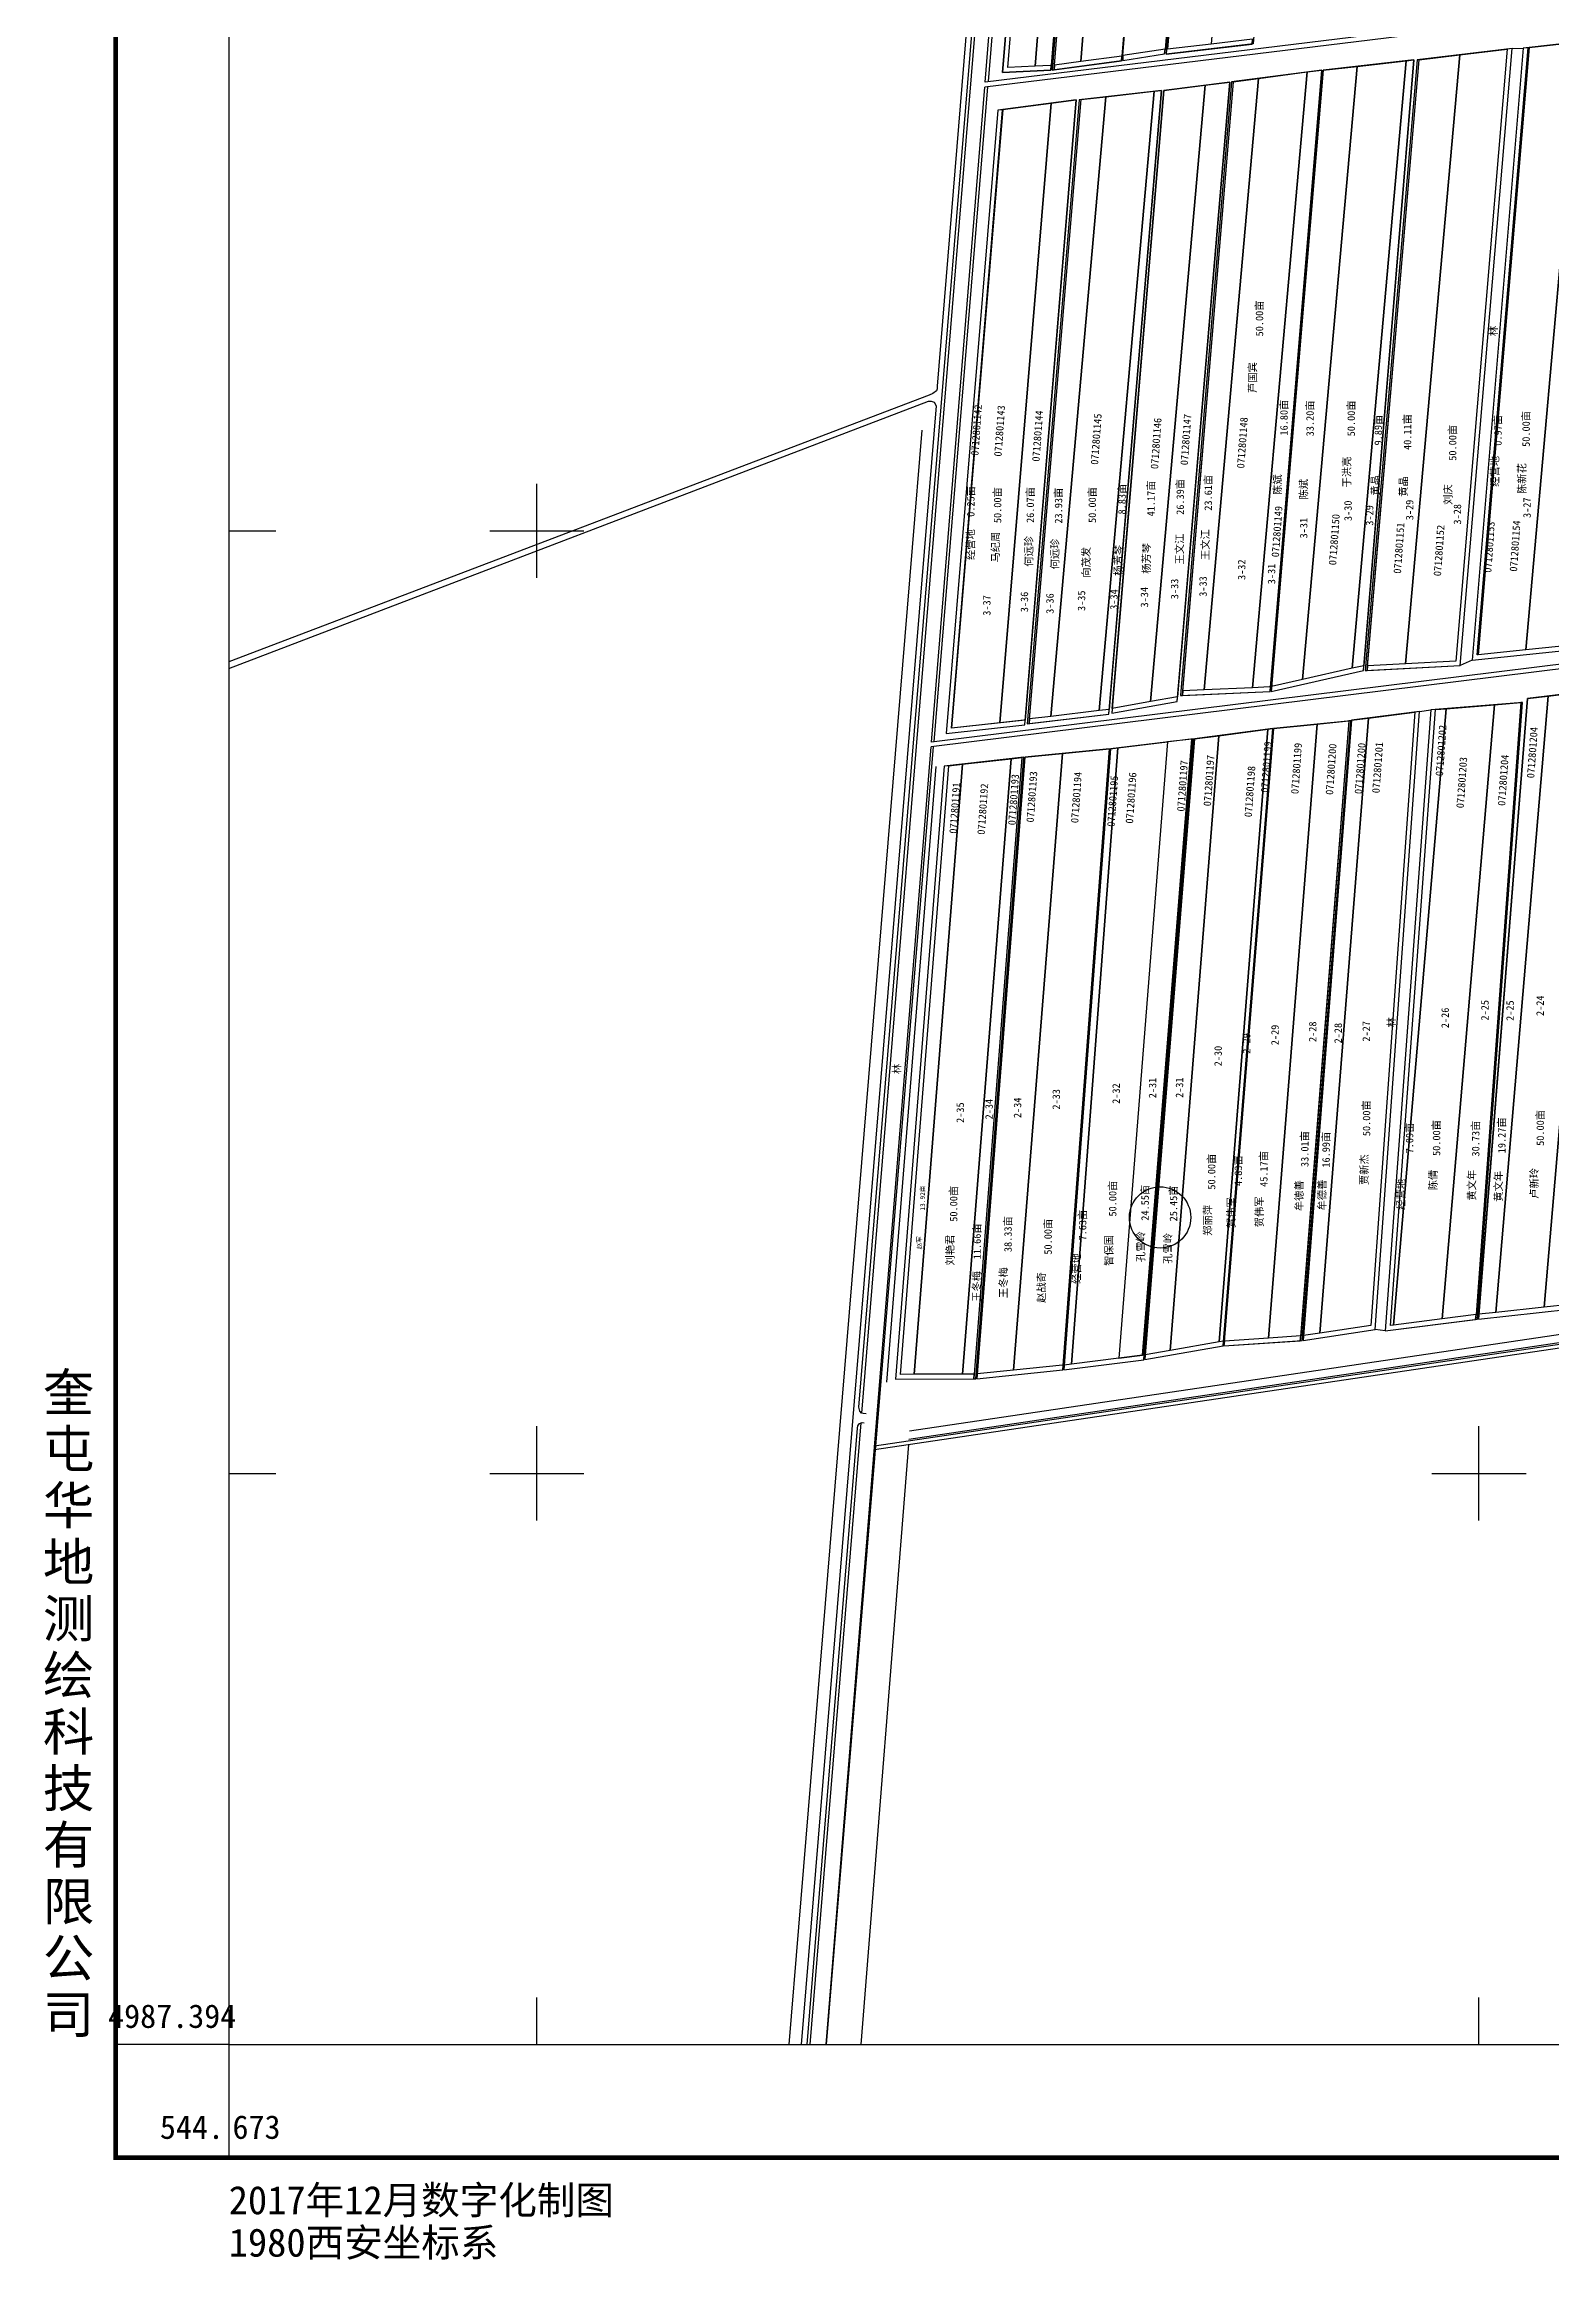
# Model space of a CAD drawing. Extents: x 544465 to 549788, y 4987093 to 4992711.
# Drawn here: x 544465 to 546065, y 4987168 to 4989518 of the extents above; entities that cross this region are included whole.
import ezdxf
from ezdxf.enums import TextEntityAlignment as Align

# ---------------------------------------------------------------- set-up
doc = ezdxf.new("R2010")
doc.units = 0
doc.header["$LTSCALE"] = 10
for name, color, linetype in [('2019年企业分流', 7, 'CONTINUOUS'), ('2020.3.23', 7, 'CONTINUOUS'), ('TK', 7, 'CONTINUOUS'), ('出水桩地块', 2, 'CONTINUOUS'), ('地号', 7, 'CONTINUOUS'), ('地物扣减', 7, 'CONTINUOUS'), ('地籍号', 2, 'CONTINUOUS'), ('权利人', 1, 'CONTINUOUS'), ('测地框', 7, 'CONTINUOUS'), ('经营地地块', 7, 'CONTINUOUS'), ('经营地面积', 7, 'CONTINUOUS'), ('职工姓名', 7, 'CONTINUOUS'), ('路、林、渠', 7, 'CONTINUOUS'), ('身份地地块', 7, 'CONTINUOUS'), ('身份地面积', 7, 'CONTINUOUS'), ('面积', 7, 'CONTINUOUS')]:
    doc.layers.add(name, color=color, linetype=linetype)
doc.styles.add('宋体', font='')
doc.styles.get('宋体').set_extended_font_data('SimSun')

msp = doc.modelspace()

# ---------------------------------------------------------------- linework, layer by layer
at = {"layer": '2019年企业分流', "color": 3, "linetype": 'Continuous'}
msp.add_lwpolyline([(545425.5, 4988752.8), (545440, 4988754.5), (545388.6, 4988107.2), (545374.2, 4988107.1)], close=True, dxfattribs=at)
at = {"layer": '2020.3.23', "color": 6, "linetype": 'Continuous'}
for points in [[(545858.7, 4989494.8), (545910.7, 4989500.7), (545853.4, 4988856.3), (545800.9, 4988844.4)], [(545697.6, 4989474.7), (545723.6, 4989478), (545668.2, 4988826), (545639.5, 4988820.9)], [(545727.6, 4989478.5), (545754, 4989482), (545696.4, 4988833.4), (545673.8, 4988832.4)], [(545764, 4988791.5), (545769.5, 4988792.2), (545717, 4988142.4), (545712.4, 4988141.7)], [(545769.9, 4988792.2), (545816.4, 4988796.9), (545764.7, 4988145.5), (545717.9, 4988142.4)]]:
    msp.add_lwpolyline(points, close=True, dxfattribs=at)
at = {"layer": 'TK', "linetype": 'Continuous'}
for p, q in [((544988.1, 4988952), (544988.1, 4989052)), ((544661.1, 4989002), (544711.1, 4989002)), ((544938.1, 4989002), (545038.1, 4989002)), ((544988.1, 4987952), (544988.1, 4988052)), ((545988.1, 4987952), (545988.1, 4988052)), ((544661.1, 4988002), (544711.1, 4988002)), ((544938.1, 4988002), (545038.1, 4988002)), ((545938.1, 4988002), (546038.1, 4988002)), ((544988.1, 4987396), (544988.1, 4987446)), ((545988.1, 4987396), (545988.1, 4987446)), ((544661.1, 4987396), (544541.1, 4987396)), ((544661.1, 4987396), (544661.1, 4987276))]:
    msp.add_line(p, q, dxfattribs=at)
at = {"layer": 'TK', "linetype": 'Continuous', "const_width": 5, "flags": 128}
msp.add_lwpolyline([(544541.1, 4987276), (549781.1, 4987276), (549781.1, 4992516), (544541.1, 4992516)], close=True, dxfattribs=at)
at = {"layer": 'TK', "linetype": 'Continuous', "flags": 128}
msp.add_lwpolyline([(544661.1, 4987396), (549661.1, 4987396), (549661.1, 4992396), (544661.1, 4992396)], close=True, dxfattribs=at)
at = {"layer": '出水桩地块', "color": 7, "linetype": 'Continuous', "flags": 128}
for points in [[(545537.5, 4989496.1), (545598.4, 4990249.4), (545596.3, 4990249.3), (545535, 4989490.7), (545537.1, 4989491)], [(545924.5, 4989501.8), (545922.5, 4989501.6), (545867.5, 4988853.8), (545869.5, 4988853.9)], [(545727.6, 4989478.5), (545725.6, 4989478.3), (545671.4, 4988827.3), (545673.4, 4988827.4)], [(545565.8, 4989459.6), (545563.8, 4989459.4), (545508.7, 4988797.2), (545510.7, 4988797.5)], [(546034.4, 4988819.9), (546032.4, 4988819.8), (545985, 4988170.5), (545984.6, 4988165.4), (545986.6, 4988165.7)], [(545852.1, 4988800.5), (545850.1, 4988800.3), (545798.5, 4988142.8), (545800.5, 4988142.9)], [(545685.3, 4988781.2), (545683.2, 4988781), (545630.9, 4988127.4), (545632.9, 4988127.7)], [(545505.1, 4988761.8), (545503, 4988761.6), (545452.4, 4988107.4), (545452, 4988102.4), (545454, 4988102.4)]]:
    msp.add_lwpolyline(points, close=True, dxfattribs=at)
at = {"layer": '地物扣减', "color": 7, "linetype": 'Continuous', "flags": 128}
for points in [[(545534.1, 4989495.7), (545533.5, 4989495.7), (545517.2, 4989494.9), (545487.9, 4989493.5), (545549.6, 4990243.8), (545544.6, 4990243.2), (545482.4, 4989488.2), (545533.7, 4989490.7)], [(545747.5, 4989518.5), (545747.9, 4989523.6), (545703.9, 4989518.5), (545657.7, 4989513.1), (545656.6, 4989513), (545656.2, 4989507.9)], [(546164.1, 4988883.8), (546164.5, 4988889), (546163.3, 4988888.8), (546144.1, 4988886.8), (546092, 4988881.4), (546090, 4988881.2), (546037.9, 4988875.8), (545987.3, 4988870.6), (545986.3, 4988870.5), (546040.3, 4989514.6), (546035.2, 4989514.1), (545980.8, 4988864.9)], [(545608.6, 4989500.7), (545609, 4989505.7), (545565.4, 4989499.9), (545537.5, 4989496.1), (545537.1, 4989491)], [(545654.5, 4989508), (545654.9, 4989513), (545610.3, 4989506.3), (545610.2, 4989501.2)], [(545968.1, 4988859), (546023.3, 4989513.9), (546018.2, 4989513.2), (545963.5, 4988863.7), (545910.3, 4988861), (545869.9, 4988858.9), (545869.5, 4988853.9)], [(545506, 4988796.2), (545506.5, 4988801.3), (545428.2, 4988792.6), (545482.4, 4989448.8), (545477.3, 4989448.2), (545422.7, 4988787)], [(545865.5, 4988853.9), (545865.9, 4988858.9), (545853.4, 4988856.3), (545800.9, 4988844.4), (545768.1, 4988836.9), (545767.6, 4988831.7)], [(545766.8, 4988836.7), (545766.5, 4988836.6), (545765.7, 4988836.4), (545747.8, 4988835.6), (545696.4, 4988833.4), (545673.8, 4988832.4), (545673.4, 4988827.4), (545766.4, 4988831.4)], [(545595.2, 4988807.5), (545595.6, 4988812.6), (545585.1, 4988811.3), (545533.8, 4988805.2), (545511.2, 4988802.6), (545510.7, 4988797.5)], [(545667.8, 4988820.9), (545668.2, 4988826), (545639.5, 4988820.9), (545598.7, 4988813.6), (545598.3, 4988808.5)], [(545878.1, 4988154.6), (545925, 4988810.5), (545920, 4988809.8), (545873.4, 4988159), (545819.1, 4988150.8), (545801.9, 4988148.2), (545801.5, 4988143)], [(545984.6, 4988165.4), (545985, 4988170.5), (545949.1, 4988166), (545897.5, 4988159.4), (545894.1, 4988158.9), (545942.1, 4988812.4), (545937.1, 4988812), (545888.7, 4988153.2)], [(545452.4, 4988107.4), (545439.9, 4988107.4), (545388.6, 4988107.2), (545374.2, 4988107.1), (545425.5, 4988752.8), (545420.4, 4988752.3), (545368.8, 4988102.1), (545452, 4988102.4)], [(546084.3, 4988176.4), (546084.7, 4988181.5), (546083.7, 4988181.3), (546057.3, 4988178.5), (546005.9, 4988172.8), (545988, 4988170.9), (545987.6, 4988165.8)], [(545632.5, 4988122.5), (545632.9, 4988127.7), (545630.9, 4988127.4), (545605.8, 4988124.2), (545555.7, 4988118), (545547.9, 4988117), (545547.5, 4988111.9)], [(545716.6, 4988137.3), (545717, 4988142.4), (545712.4, 4988141.7), (545660.5, 4988132.5), (545633.9, 4988127.9), (545633.5, 4988122.7)], [(545798.9, 4988147.8), (545764.7, 4988145.5), (545717.9, 4988142.4), (545717.5, 4988137.4), (545798.5, 4988142.8)], [(545546.5, 4988111.8), (545546.9, 4988116.9), (545546, 4988116.8), (545494.1, 4988111.5), (545455.4, 4988107.6), (545455, 4988102.5)]]:
    msp.add_lwpolyline(points, close=True, dxfattribs=at)
msp.add_lwpolyline([(545630.9, 4988127.4), (545632.9, 4988127.7)], dxfattribs=at)
at = {"layer": '地物扣减', "color": 7, "linetype": 'Continuous'}
msp.add_circle((545649.7, 4988273.6), 32.5, dxfattribs=at)
at = {"layer": '测地框', "linetype": 'Continuous', "flags": 128}
for points, elevation in [([(545718.7, 4990262.7), (545810.1, 4990272.7), (545748.5, 4989518.6), (545656.2, 4989507.9)], 280.3), ([(545544.6, 4990243.2), (545594.7, 4990249), (545533.7, 4989490.7), (545482.4, 4989488.2)], 280.5), ([(545596.3, 4990249.3), (545670.9, 4990255.5), (545608.6, 4989500.7), (545535, 4989490.7)], 280.3), ([(546221.3, 4989535.1), (546035.2, 4989514.1), (545980.8, 4988864.9), (546164.1, 4988883.8)], 281.4), ([(545821.4, 4989490.9), (545725.6, 4989478.3), (545671.4, 4988827.3), (545766.4, 4988831.4)], 281.1), ([(545919, 4989501.6), (545822.6, 4989490.8), (545767.6, 4988831.7), (545865.5, 4988853.9)], 281.1), ([(546023.3, 4989513.9), (545922.5, 4989501.6), (545867.5, 4988853.8), (545968.1, 4988859)], 281.2), ([(545651, 4989469.3), (545563.8, 4989459.4), (545508.7, 4988797.2), (545595.2, 4988807.5)], 281), ([(545723.6, 4989478), (545653.5, 4989469.2), (545598.3, 4988808.5), (545667.8, 4988820.9)], 281), ([(545560.5, 4989459.3), (545477.3, 4989448.2), (545422.7, 4988787), (545506, 4988796.2)], 281.1), ([(546136.6, 4988835.7), (546039.8, 4988824.1), (545987.6, 4988165.8), (546084.3, 4988176.4)], 281.5), ([(545925, 4988810.5), (545853, 4988801.1), (545801.5, 4988143), (545878.1, 4988154.6)], 281.5), ([(546034.4, 4988819.9), (545937.1, 4988812), (545888.7, 4988153.2), (545986.6, 4988165.7)], 281.4), ([(545769.5, 4988792.2), (545686.3, 4988781.3), (545633.5, 4988122.7), (545716.6, 4988137.3)], 281.5), ([(545852.1, 4988800.5), (545769.9, 4988792.2), (545717.5, 4988137.4), (545800.5, 4988142.9)], 281.5), ([(545596, 4988770.8), (545506.1, 4988761.9), (545455, 4988102.5), (545546.5, 4988111.8)], 281.5), ([(545685.3, 4988781.2), (545597, 4988770.9), (545547.5, 4988111.9), (545632.5, 4988122.5)], 281.5), ([(545505.1, 4988761.8), (545420.4, 4988752.3), (545368.8, 4988102.1), (545454, 4988102.4)], 281.5)]:
    msp.add_lwpolyline(points, close=True, dxfattribs=dict(at, elevation=elevation))
at = {"layer": '经营地地块', "color": 5, "linetype": 'Continuous'}
for points in [[(545718.7, 4990262.7), (545719.8, 4990262.8), (545657.7, 4989513.1), (545656.6, 4989513)], [(546040.3, 4989514.6), (546041.3, 4989514.8), (545987.3, 4988870.6), (545986.3, 4988870.5)], [(545482.4, 4989448.8), (545482.8, 4989448.9), (545428.2, 4988792.6), (545428.2, 4988792.6)], [(545942.1, 4988812.4), (545953.3, 4988813.3), (545897.5, 4988159.4), (545894.1, 4988158.9)], [(545597, 4988770.9), (545604.9, 4988771.8), (545555.7, 4988118), (545547.9, 4988117)]]:
    msp.add_lwpolyline(points, close=True, dxfattribs=at)
at = {"layer": '路、林、渠', "color": 5, "linetype": 'Continuous', "flags": 128}
for points, elevation in [([(545654, 4992091.3), (545413.2, 4989155.5), (545412.9, 4989152.8), (545412.3, 4989150.7), (545408.3, 4989147.7), (545404.5, 4989146.1), (544661.1, 4988862.9)], 280.2), ([(545337.6, 4988065.3), (545334.4, 4988065.6), (545332.7, 4988066), (545330.9, 4988068.1), (545329.9, 4988072.2), (545660.9, 4992090.1)], 282.9), ([(544661.1, 4988856.1), (545403.7, 4989139.5), (545406.8, 4989139.6), (545410, 4989138.4), (545411.9, 4989134.8), (545268.6, 4987396)], 283.6), ([(545275.2, 4987396), (545328.5, 4988050), (545328.8, 4988052.5), (545330.6, 4988055.1), (545333.3, 4988055.9), (545335.5, 4988055.8)], 284.9)]:
    msp.add_lwpolyline(points, dxfattribs=dict(at, elevation=elevation))
at = {"layer": '路、林、渠', "color": 4, "linetype": 'Continuous', "flags": 128}
for points, elevation in [([(545576.2, 4991033.3), (545332.7, 4988066)], 280), ([(545463.9, 4989478.2), (545590, 4991035.1)], 284.6), ([(547193.8, 4989684.1), (545463.5, 4989472.7)], 282.1), ([(547193, 4989689.5), (545463.9, 4989478.2)], 281.9), ([(545407.2, 4988777.8), (545463.5, 4989472.7)], 284.6), ([(547051.7, 4988976.6), (545406.8, 4988772.9)], 282.7), ([(547052, 4988981.5), (545407.2, 4988777.8)], 282.5), ([(545295.2, 4987396), (545406.8, 4988772.9)], 284.6), ([(545346.4, 4988027.2), (547081.9, 4988284.8)], 282.8), ([(545346.7, 4988031.1), (547082.2, 4988288.7)], 282.8), ([(545331.9, 4988055.5), (545277.8, 4987396)], 280)]:
    msp.add_lwpolyline(points, dxfattribs=dict(at, elevation=elevation))
at = {"layer": '路、林、渠', "color": 3, "linetype": 'Continuous', "flags": 128}
for points, elevation in [([(545467.4, 4989478.7), (545595.9, 4991035.9)], 280.8), ([(545409.7, 4988778.1), (545467, 4989473.1)], 280.8), ([(545396.7, 4989109), (545255.6, 4987396)], 283), ([(545295.7, 4987396), (545409.3, 4988773.2)], 280.8), ([(545411.7, 4988752), (545359.2, 4988098.9)], 281.8), ([(545411.7, 4988752), (545359.2, 4988098.9)], 281.8), ([(545383.7, 4988047.2), (547066.2, 4988297)], 282.1), ([(545383, 4988038.5), (547068, 4988288.6)], 282.1), ([(545382.5, 4988032.6), (545331.9, 4987396)], 280.8)]:
    msp.add_lwpolyline(points, dxfattribs=dict(at, elevation=elevation))
for points, elevation in [([(546023.3, 4989513.9), (546035.2, 4989514.1), (545980.8, 4988864.9), (545968.1, 4988859)], 281.2), ([(545925, 4988810.5), (545937.1, 4988812), (545888.7, 4988153.2), (545878.1, 4988154.6)], 281.5)]:
    msp.add_lwpolyline(points, close=True, dxfattribs=dict(at, elevation=elevation))
at = {"layer": '身份地地块', "color": 1, "linetype": 'Continuous'}
for points in [[(545719.8, 4990262.8), (545763.3, 4990267.6), (545703.9, 4989518.5), (545657.7, 4989513.1)], [(545549.6, 4990243.8), (545576.8, 4990246.9), (545517.2, 4989494.9), (545487.9, 4989493.5)], [(545576.8, 4990246.9), (545594.7, 4990249), (545534.1, 4989495.7), (545533.5, 4989495.7), (545517.2, 4989494.9)], [(545598.4, 4990249.4), (545624.9, 4990251.7), (545565.4, 4989499.9), (545537.5, 4989496.1)], [(545624.9, 4990251.7), (545670.9, 4990255.5), (545609, 4989505.7), (545565.4, 4989499.9)], [(545672.1, 4990255.3), (545717.6, 4990262.7), (545654.9, 4989513), (545610.3, 4989506.3)], [(546041.3, 4989514.8), (546095.2, 4989520.8), (546037.9, 4988875.8), (545987.3, 4988870.6)], [(546095.2, 4989520.8), (546147.3, 4989526.7), (546090, 4988881.2), (546037.9, 4988875.8)], [(545805.8, 4989488.9), (545821.4, 4989490.9), (545766.8, 4988836.7), (545766.5, 4988836.6), (545765.7, 4988836.4), (545747.8, 4988835.6)], [(545822.6, 4989490.8), (545858.7, 4989494.8), (545800.9, 4988844.4), (545768.1, 4988836.9)], [(545910.7, 4989500.7), (545919, 4989501.6), (545865.9, 4988858.9), (545853.4, 4988856.3)], [(545924.5, 4989501.8), (545967.7, 4989507.1), (545910.3, 4988861), (545869.9, 4988858.9)], [(545967.7, 4989507.1), (546018.2, 4989513.2), (545963.5, 4988863.7), (545910.3, 4988861)], [(545592.2, 4989462.6), (545643.4, 4989468.5), (545585.1, 4988811.3), (545533.8, 4988805.2)], [(545643.4, 4989468.5), (545651, 4989469.3), (545595.6, 4988812.6), (545585.1, 4988811.3)], [(545653.5, 4989469.2), (545697.6, 4989474.7), (545639.5, 4988820.9), (545598.7, 4988813.6)], [(545754, 4989482), (545805.8, 4989488.9), (545747.8, 4988835.6), (545696.4, 4988833.4)], [(545482.8, 4989448.9), (545534.2, 4989455.8), (545479.5, 4988798.3), (545428.2, 4988792.6)], [(545482.4, 4989448.8), (545482.8, 4989448.9), (545428.2, 4988792.6), (545428.2, 4988792.6)], [(545534.2, 4989455.8), (545560.5, 4989459.3), (545506.5, 4988801.3), (545504.9, 4988801.1), (545479.5, 4988798.3)], [(545565.8, 4989459.6), (545592.2, 4989462.6), (545533.8, 4988805.2), (545511.2, 4988802.6)], [(546061.6, 4988826.7), (546113.1, 4988832.9), (546057.3, 4988178.5), (546005.9, 4988172.8)], [(546113.1, 4988832.9), (546136.6, 4988835.7), (546084.7, 4988181.5), (546083.7, 4988181.3), (546057.3, 4988178.5)], [(545870.9, 4988803.4), (545920, 4988809.8), (545873.4, 4988159), (545819.1, 4988150.8)], [(545953.3, 4988813.3), (546004.7, 4988817.5), (545949.1, 4988166), (545897.5, 4988159.4)], [(546004.7, 4988817.5), (546032.4, 4988819.8), (545985, 4988170.5), (545949.1, 4988166)], [(546039.8, 4988824.1), (546061.6, 4988826.7), (546005.9, 4988172.8), (545988, 4988170.9)], [(545712.2, 4988784.7), (545764, 4988791.5), (545712.4, 4988141.7), (545660.5, 4988132.5)], [(545816.4, 4988796.9), (545850.1, 4988800.3), (545798.9, 4988147.8), (545764.7, 4988145.5)], [(545853, 4988801.1), (545870.9, 4988803.4), (545819.1, 4988150.8), (545801.9, 4988148.2)], [(545506.1, 4988761.9), (545546.1, 4988765.9), (545494.1, 4988111.5), (545455.4, 4988107.6)], [(545546.1, 4988765.9), (545596, 4988770.8), (545546.9, 4988116.9), (545546, 4988116.8), (545494.1, 4988111.5)], [(545604.9, 4988771.8), (545657.7, 4988778), (545605.8, 4988124.2), (545555.7, 4988118)], [(545605.8, 4988124.2), (545630.9, 4988127.4), (545683.2, 4988781), (545657.7, 4988778)], [(545686.3, 4988781.3), (545712.2, 4988784.7), (545660.5, 4988132.5), (545633.9, 4988127.9)], [(545440, 4988754.5), (545491.7, 4988760.3), (545439.9, 4988107.4), (545388.6, 4988107.2)], [(545491.7, 4988760.3), (545503, 4988761.6), (545452.4, 4988107.4), (545439.9, 4988107.4)]]:
    msp.add_lwpolyline(points, close=True, dxfattribs=at)

# ---------------------------------------------------------------- texts
at = {"layer": '2020.3.23', "color": 6, "linetype": 'Continuous', "style": '宋体'}
msp.add_text('50.00亩', height=8, rotation=90, dxfattribs=at).set_placement((545856.5, 4989102.3))
for s, p in [('于洪亮', (545847.6, 4989064.4)), ('王文江', (545670.1, 4988982.7)), ('王文江', (545697.3, 4988987.4)), ('贺伟军', (545724.9, 4988278.6)), ('贺伟军', (545754.7, 4988279.5))]:
    msp.add_text(s, height=8, rotation=90, dxfattribs=at).set_placement(p, align=Align.MIDDLE)
at = {"layer": 'TK', "linetype": 'Continuous', "style": '宋体'}
for s, p in [('奎', (544491.1, 4988056)), ('屯', (544491.1, 4987996)), ('华', (544491.1, 4987936)), ('地', (544491.1, 4987876)), ('测', (544491.1, 4987816)), ('绘', (544491.1, 4987756)), ('科', (544491.1, 4987696)), ('技', (544491.1, 4987636)), ('有', (544491.1, 4987576)), ('限', (544491.1, 4987516)), ('公', (544491.1, 4987456)), ('司', (544491.1, 4987396))]:
    msp.add_text(s, height=40, dxfattribs=at).set_placement(p, align=Align.BOTTOM_CENTER)
msp.add_text('4987.394', height=25, dxfattribs=at).set_placement((544601.1, 4987426), align=Align.MIDDLE)
msp.add_text('544.', height=25, dxfattribs=at).set_placement((544656.1, 4987308.5), align=Align.MIDDLE_RIGHT)
for s, height, p in [('673', 25, (544665.1, 4987308.5)), ('2017年12月数字化制图', 30, (544661.1, 4987231)), ('1980西安坐标系', 30, (544661.1, 4987186))]:
    msp.add_text(s, height=height, dxfattribs=at).set_placement(p, align=Align.MIDDLE_LEFT)
at = {"layer": '地号', "linetype": 'Continuous', "style": '宋体'}
for s, p in [('3-30', (545853.1, 4989012.4, 282.4)), ('3-29', (545876, 4989007.5, 282.4)), ('3-29', (545918.5, 4989013.3, 282.4)), ('3-28', (545969.2, 4989008.7, 282.4)), ('3-27', (546043.1, 4989015.7, 282.4)), ('3-31', (545806, 4988994, 282.4)), ('3-33', (545669, 4988929.5, 282.4)), ('3-33', (545699.2, 4988932.1, 282.4)), ('3-32', (545740.2, 4988949.9, 282.4)), ('3-31', (545771.9, 4988945.4, 282.4)), ('3-37', (545469.7, 4988912, 282.4)), ('3-36', (545509.6, 4988915.7, 282.4)), ('3-36', (545536.7, 4988914, 282.4)), ('3-35', (545570.2, 4988917, 282.4)), ('3-34', (545604.6, 4988918.3, 282.4)), ('3-34', (545637, 4988920.7, 282.4))]:
    msp.add_text(s, height=8, rotation=90, dxfattribs=at).set_placement(p)
at = {"layer": '地号', "color": 7, "linetype": 'Continuous', "style": '宋体'}
for s, p in [('2-24', (546057, 4988487.3, 282.4)), ('2-28', (545815.5, 4988459.7, 282.4)), ('2-27', (545872.5, 4988460.1, 282.4)), ('2-26', (545956.2, 4988474.4, 282.4)), ('2-25', (545998.4, 4988482.5, 282.4)), ('2-25', (546025.1, 4988482.1, 282.4)), ('2-29', (545745.5, 4988447.3, 282.4)), ('2-29', (545775.6, 4988456.3, 282.4)), ('2-28', (545842.6, 4988458.2, 282.4)), ('2-30', (545715.2, 4988433.9, 282.4)), ('2-32', (545607, 4988394.1, 282.4)), ('2-31', (545645.6, 4988400, 282.4)), ('2-31', (545674.2, 4988400.4, 282.4)), ('2-35', (545441.5, 4988373.9, 282.4)), ('2-34', (545472.1, 4988377.6, 282.4)), ('2-34', (545502.3, 4988379, 282.4)), ('2-33', (545543.4, 4988388, 282.4))]:
    msp.add_text(s, height=8, rotation=90, dxfattribs=at).set_placement(p)
at = {"layer": '地籍号', "color": 7, "linetype": 'Continuous', "style": '宋体'}
for s, p in [('0712801142', (545456.8, 4989081.5, 842.9)), ('0712801143', (545481.4, 4989080.6, 842.9)), ('0712801144', (545521.7, 4989075.2, 842.9)), ('0712801145', (545583.9, 4989071.9, 842.9)), ('0712801146', (545647.5, 4989067.3, 842.9)), ('0712801147', (545679.1, 4989071.4, 842.9)), ('0712801148', (545739, 4989068, 842.9)), ('0712801149', (545775.8, 4988973.8, 842.9)), ('0712801150', (545836.6, 4988965.3, 842.9)), ('0712801151', (545905.3, 4988956.3, 842.9)), ('0712801152', (545947.8, 4988953.7, 842.9)), ('0712801153', (546001.2, 4988957.4, 842.9)), ('0712801154', (546028.5, 4988958.5, 842.9)), ('0712801202', (545949.9, 4988741.5, 842.9)), ('0712801204', (546046.8, 4988739.3, 842.9)), ('0712801197', (545703.6, 4988709.6, 842.9)), ('0712801199', (545764.4, 4988724)), ('0712801199', (545796.5, 4988722.5, 842.9)), ('0712801200', (545833.2, 4988721.7, 842.9)), ('0712801200', (545864, 4988722.5, 842.9)), ('0712801201', (545882.6, 4988723.4, 842.9)), ('0712801204', (546015.9, 4988710, 842.9)), ('0712801193', (545496.2, 4988689.4, 842.9)), ('0712801193', (545515.6, 4988692.4, 842.9)), ('0712801194', (545562.8, 4988691.7, 842.9)), ('0712801195', (545601.3, 4988687.8, 842.9)), ('0712801196', (545620.9, 4988691.2, 842.9)), ('0712801197', (545675.5, 4988704, 842.9)), ('0712801198', (545747, 4988698, 842.9)), ('0712801203', (545971.9, 4988707.5, 842.9)), ('0712801191', (545433.8, 4988680.5, 842.9)), ('0712801192', (545463.5, 4988679.4, 842.9))]:
    msp.add_text(s, height=8, rotation=86, dxfattribs=at).set_placement(p)
at = {"layer": '权利人', "color": 1, "linetype": 'Continuous', "style": '宋体'}
for s, p in [('芦国宾', (545747.6, 4989164.7)), ('陈新花', (546033.4, 4989057.5)), ('陈斌', (545774, 4989051)), ('陈斌', (545801.7, 4989046.2)), ('黄晶', (545877.9, 4989050.3)), ('黄晶', (545907.6, 4989049.1)), ('刘庆', (545955, 4989040.5)), ('马纪周', (545474.8, 4988984.8)), ('何远珍', (545510.1, 4988980.3)), ('何远珍', (545537.7, 4988977.5)), ('向茂发', (545570.9, 4988968.6)), ('杨芳琴', (545605, 4988970.8)), ('杨芳琴', (545635, 4988972.8)), ('贾新杰', (545866, 4988324.3)), ('陈倩', (545939.1, 4988313.3)), ('黄文年', (545980.2, 4988307.8)), ('黄文年', (546008.5, 4988306.6)), ('卢新玲', (546046.5, 4988309.7)), ('牟德善', (545796.9, 4988296.6)), ('牟德善', (545821.2, 4988297.3)), ('郑丽萍', (545700, 4988270.5)), ('刘艳君', (545426.4, 4988238.9)), ('智保国', (545595.1, 4988238.5)), ('孔雪岭', (545628.9, 4988242.6)), ('孔雪岭', (545657.7, 4988240.8)), ('王冬梅', (545454.8, 4988200.5)), ('王冬梅', (545483.2, 4988204.4)), ('赵战奇', (545523.5, 4988199.3))]:
    msp.add_text(s, height=8, rotation=90, dxfattribs=at).set_placement(p, align=Align.MIDDLE)
at = {"layer": '权利人', "color": 5, "linetype": 'Continuous', "style": '宋体'}
msp.add_text('经营地', height=8, rotation=90, dxfattribs=at).set_placement((546004.8, 4989065.1), align=Align.MIDDLE)
at = {"layer": '经营地面积', "color": 5, "linetype": 'Continuous', "style": '宋体'}
for s, p in [('0.97亩', (546012.2, 4989092.3)), ('0.25亩', (545452.7, 4989016.9)), ('7.09亩', (545918.4, 4988341.5)), ('7.63亩', (545571.4, 4988249.1))]:
    msp.add_text(s, height=8, rotation=90, dxfattribs=at).set_placement(p)
for p in [(545448.3, 4988987.4), (545905.1, 4988298.1), (545560.8, 4988219.4)]:
    msp.add_text('经营地', height=8, rotation=90, dxfattribs=at).set_placement(p, align=Align.MIDDLE)
at = {"layer": '职工姓名', "color": 3, "linetype": 'Continuous', "style": '宋体'}
msp.add_text('赵军', height=5, rotation=90, dxfattribs=at).set_placement((545394, 4988246.7), align=Align.MIDDLE)
at = {"layer": '路、林、渠', "color": 3, "linetype": 'Continuous', "style": '宋体'}
for p in [(546007.3, 4989208.6, 282.4), (545899.1, 4988475.2, 282.4), (545374.2, 4988425.7, 282.4)]:
    msp.add_text('林', height=8, rotation=90, dxfattribs=at).set_placement(p)
at = {"layer": '身份地面积', "color": 1, "linetype": 'Continuous', "style": '宋体'}
for s, p in [('50.00亩', (545759.1, 4989208.3)), ('16.80亩', (545785.1, 4989103.1)), ('33.20亩', (545812.8, 4989102.3)), ('9.89亩', (545885.2, 4989092.6)), ('40.11亩', (545916.2, 4989087.8)), ('50.00亩', (546042.1, 4989091.1)), ('50.00亩', (545964.1, 4989076.4)), ('50.00亩', (545481.1, 4989010.2)), ('26.07亩', (545515.9, 4989010.4)), ('23.93亩', (545545.8, 4989009.7)), ('50.00亩', (545581.7, 4989010.4)), ('8.83亩', (545613.2, 4989019.4)), ('41.17亩', (545644, 4989017.3)), ('26.39亩', (545675, 4989019)), ('23.61亩', (545704.7, 4989023.4)), ('50.00亩', (545872.7, 4988359.8)), ('50.00亩', (546057.2, 4988349.5)), ('33.01亩', (545807.2, 4988327.1)), ('16.99亩', (545829.8, 4988326.4)), ('50.00亩', (545947, 4988338.8)), ('30.73亩', (545988.6, 4988338.2)), ('19.27亩', (546016.3, 4988341.7)), ('50.00亩', (545708.3, 4988303.1)), ('45.17亩', (545763.7, 4988306)), ('4.83亩', (545736.6, 4988306.9, 281.5)), ('50.00亩', (545434.5, 4988269)), ('50.00亩', (545603.3, 4988274.5)), ('24.55亩', (545637.7, 4988270.1)), ('25.45亩', (545667.8, 4988269.4)), ('38.33亩', (545492.2, 4988236.8)), ('50.00亩', (545534.7, 4988234.1)), ('11.66亩', (545459.4, 4988229.2))]:
    msp.add_text(s, height=8, rotation=90, dxfattribs=at).set_placement(p)
at = {"layer": '面积', "color": 3, "linetype": 'Continuous', "style": '宋体'}
msp.add_text('13.92亩', height=5, rotation=90, dxfattribs=at).set_placement((545400.1, 4988280.8))

doc.saveas('drawing.dxf')
